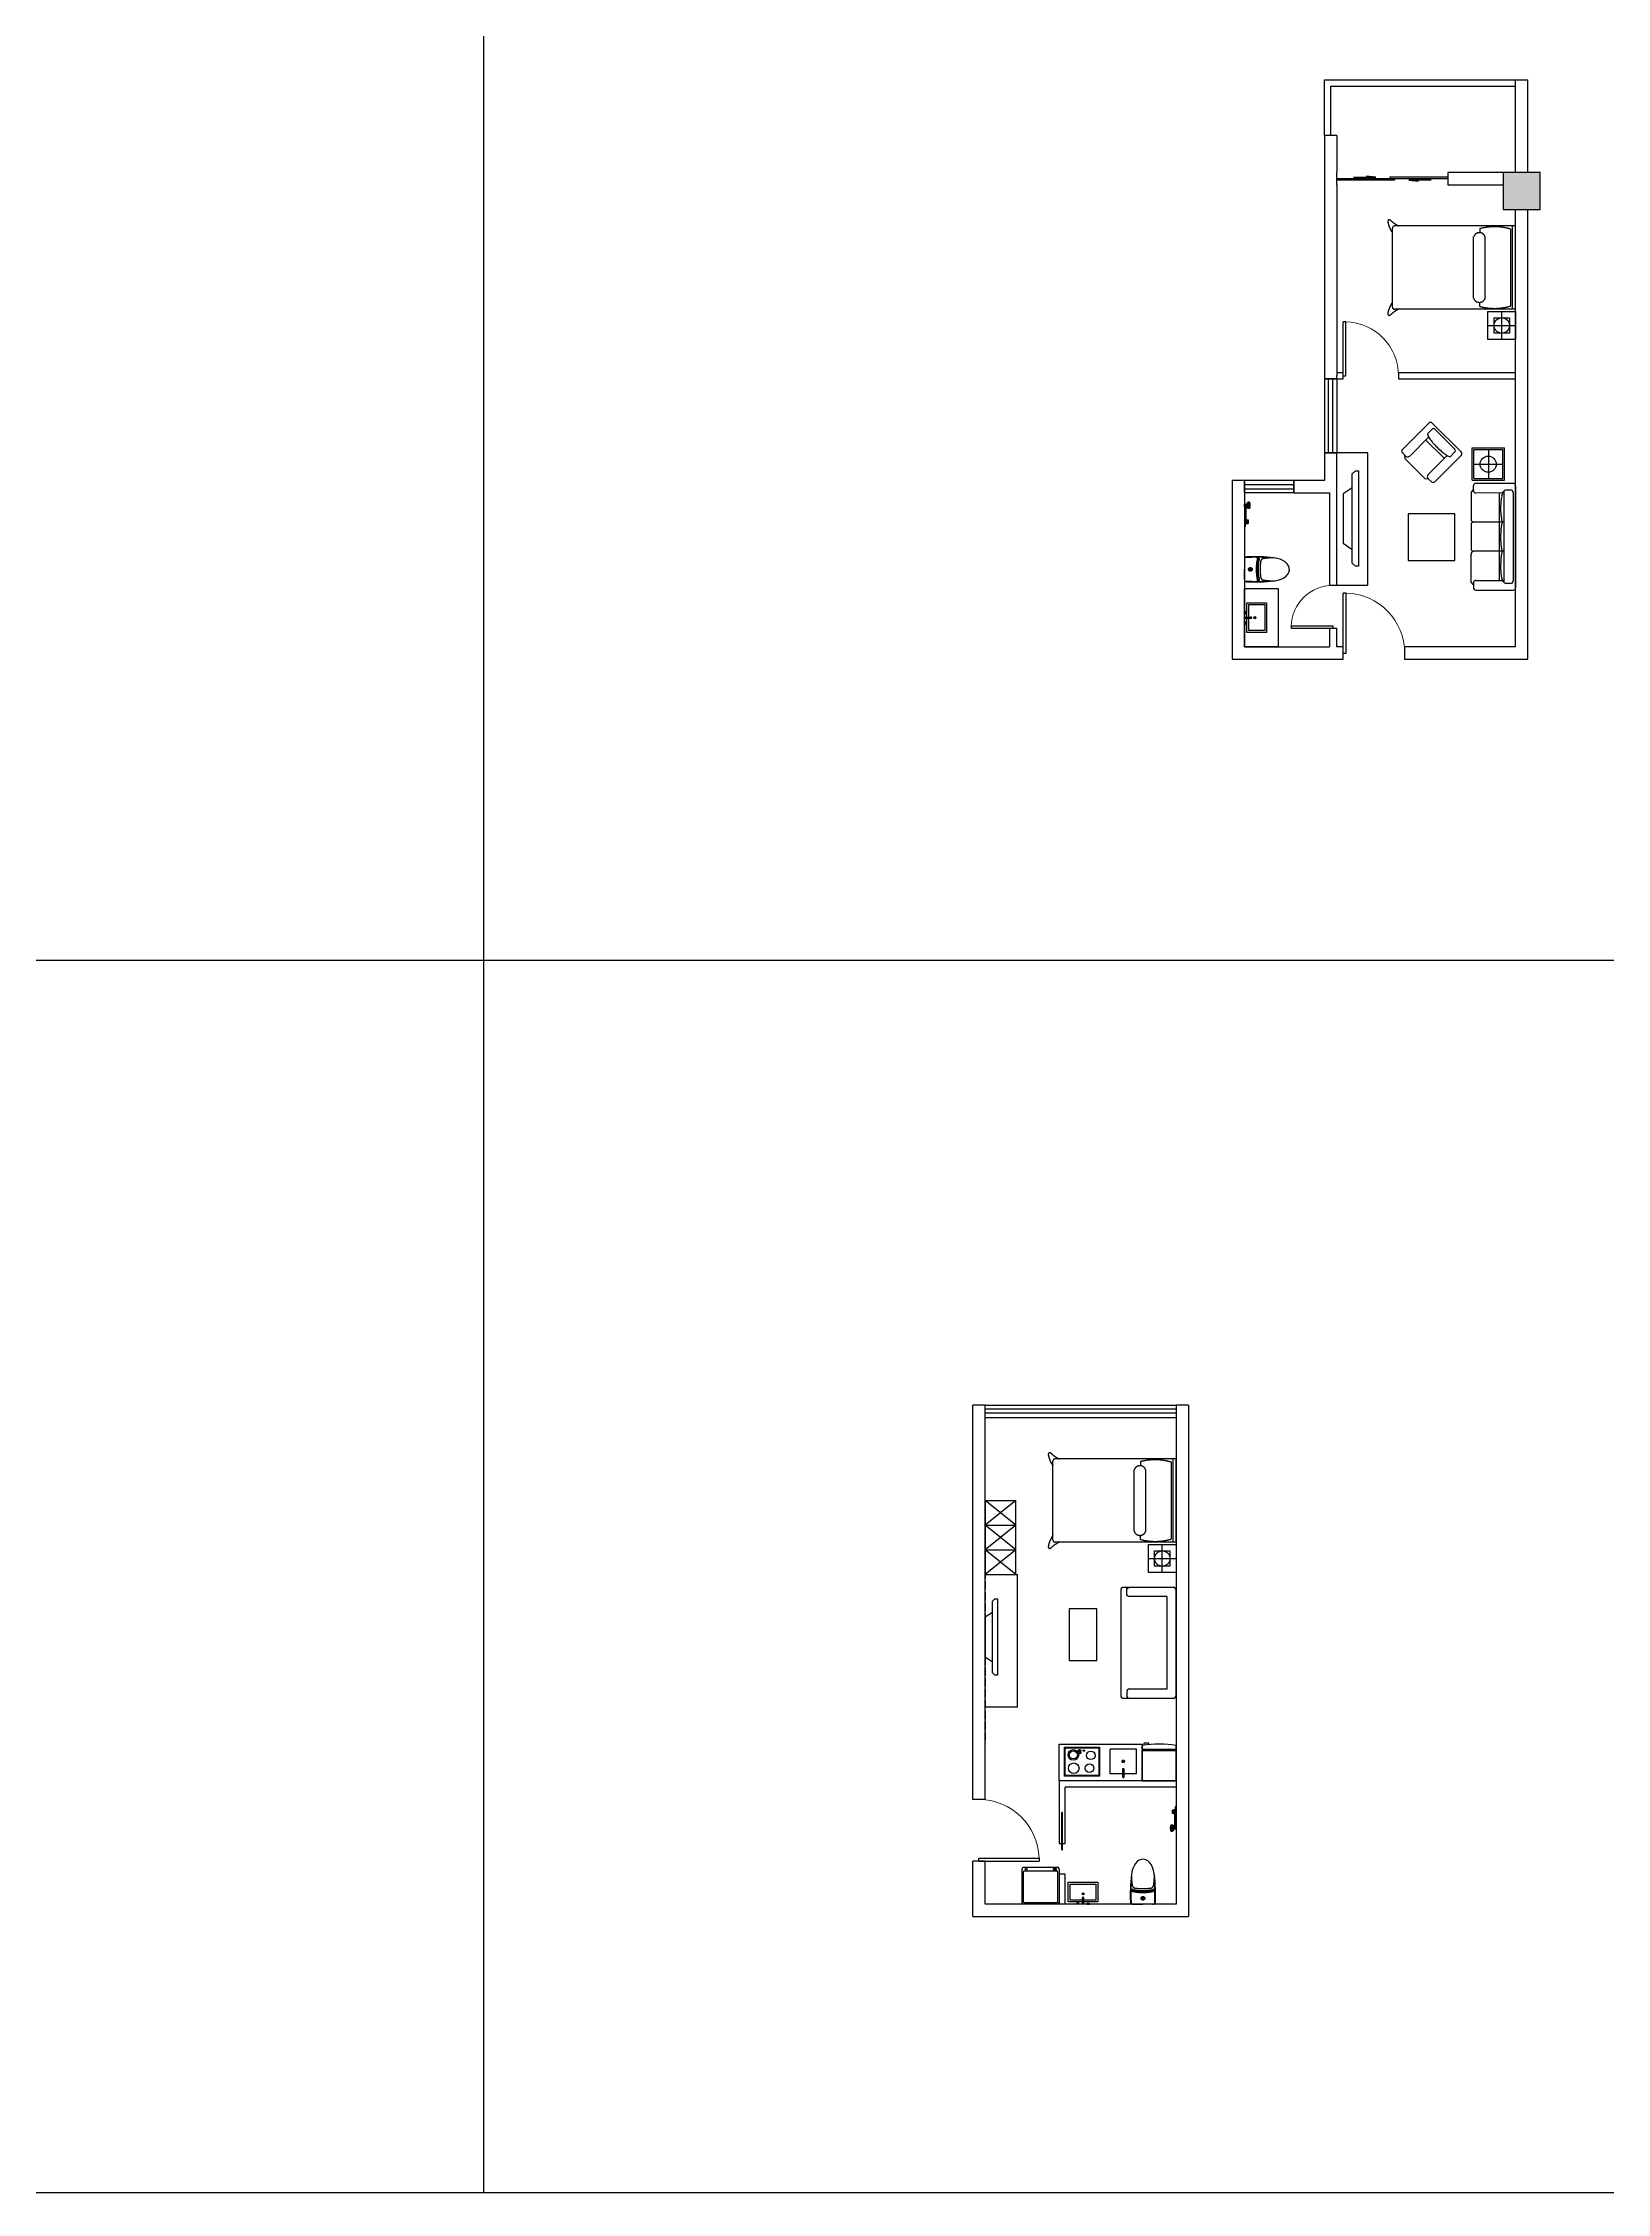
# Model space of a CAD drawing. Extents: x 64524 to 106254978, y -22354 to 20449254.
# Drawn here: x 106127831 to 106153212, y 19827214 to 19862100 of the extents above; entities that cross this region are included whole.
import ezdxf

# ---------------------------------------------------------------- set-up
doc = ezdxf.new("R2010")
doc.units = 0
doc.header["$LTSCALE"] = 1000
doc.header["$MEASUREMENT"] = 0
doc.linetypes.add('125横厅$0$125横厅$0$DASH', pattern=[0.35, 0.25, -0.1])
doc.linetypes.add('DASH', pattern=[0.35, 0.25, -0.1])
doc.layers.get('0').update_dxf_attribs({"color": 255, "linetype": 'CONTINUOUS'})
for name, color, linetype in [('125横厅$0$125横厅$0$A-FURN', 251, 'CONTINUOUS'), ('A-DRWD', 115, 'CONTINUOUS'), ('BALCONY', 6, 'CONTINUOUS'), ('B不可动建筑图层', 6, 'CONTINUOUS'), ('J家具', 4, 'CONTINUOUS'), ('LATRINE', 6, 'CONTINUOUS'), ('WALL', 4, 'CONTINUOUS')]:
    doc.layers.add(name, color=color, linetype=linetype)
doc.styles.add('ROMANS', font='romans.shx', dxfattribs={"width": 0.5})

# ---------------------------------------------------------------- blocks, each defined once
blk = doc.blocks.new('$TCHSYS$DOOR2D')
for p, q in [((0.45, 0.975), (0.5, 0.975)), ((0.45, 0), (0.45, 0.975)), ((0.5, 0), (0.5, 0.975)), ((0.5, 0), (0.45, 0))]:
    blk.add_line(p, q)
at = {"lineweight": 13}
blk.add_arc((0.475, 0), 0.975, 91.4693, 180, dxfattribs=at)
blk = doc.blocks.new('$TCHSYS$WIN2D')
for p, q in [((-0.5, 0.5), (0.5, 0.5)), ((-0.5, 0.5), (-0.5, -0.5)), ((0.5, 0.5), (0.5, -0.5)), ((0.5, 0.167), (-0.5, 0.167)), ((0.5, -0.167), (-0.5, -0.167)), ((-0.5, -0.5), (0.5, -0.5))]:
    blk.add_line(p, q)
blk = doc.blocks.new('$DorLib2D$00000001')
for p, q in [((0.45, 0.975), (0.5, 0.975)), ((0.45, 0), (0.45, 0.975)), ((0.5, 0), (0.5, 0.975)), ((0.5, 0), (0.45, 0))]:
    blk.add_line(p, q)
at = {"lineweight": 13}
blk.add_arc((0.475, 0), 0.975, 91.4693, 180, dxfattribs=at)
blk = doc.blocks.new('$DorLib2D$00000131')
at = {"color": 0, "linetype": 'Continuous'}
for p, q in [((0.15, 0.125), (0.232, 0.197)), ((0.232, 0.197), (0.232, 0.125)), ((-0.5, 0.125), (-0.5, 0)), ((0.019, 0.125), (-0.5, 0.125)), ((-0.5, 0), (0.019, 0)), ((-0.024, 0), (0.5, 0)), ((-0.024, -0.125), (-0.024, 0)), ((0.019, 0), (0.019, 0.125)), ((0.35, 0.125), (0.15, 0.125)), ((0.5, 0), (0.5, -0.125)), ((-0.35, -0.125), (-0.15, -0.125)), ((-0.232, -0.197), (-0.232, -0.125)), ((-0.15, -0.125), (-0.232, -0.197)), ((0.5, -0.125), (-0.024, -0.125))]:
    blk.add_line(p, q, dxfattribs=at)
blk = doc.blocks.new('$WINLIB2D$00000001')
for p, q in [((-0.5, 0.5), (0.5, 0.5)), ((-0.5, 0.5), (-0.5, -0.5)), ((0.5, -0.5), (0.5, 0.5)), ((0.5, 0.167), (-0.5, 0.167)), ((0.5, -0.167), (-0.5, -0.167)), ((-0.5, -0.5), (0.5, -0.5))]:
    blk.add_line(p, q)
blk = doc.blocks.new('$DorLib2D$00000134')
at = {"color": 0, "linetype": 'Continuous'}
for p, q in [((-0.062, 0.037), (-0.933, 0.037)), ((-0.933, 0.037), (-0.933, -0.037)), ((-0.062, -0.037), (-0.062, 0.037)), ((-0.062, -0.037), (-0.933, -0.037))]:
    blk.add_line(p, q, dxfattribs=at)
blk = doc.blocks.new('床')
at = {"layer": 'J家具', "linetype": 'DASH', "ltscale": 150}
for p, q in [((106061900, 19878614), (106061900, 19877709)), ((106063250, 19878614), (106061900, 19878614)), ((106063250, 19878564), (106061900, 19878564)), ((106063250, 19878614), (106063250, 19877930)), ((106063290, 19878164), (106063290, 19878614)), ((106063290, 19878614), (106063740, 19878614)), ((106063740, 19878614), (106063740, 19878164)), ((106063740, 19878164), (106063290, 19878164)), ((106063250, 19877930), (106063250, 19876716)), ((106061900, 19877714), (106061900, 19876716)), ((106061900, 19876716), (106061900, 19876649)), ((106063250, 19876716), (106063250, 19876649)), ((106062010, 19876614), (106061935, 19876614)), ((106063140, 19876614), (106062010, 19876614)), ((106063215, 19876614), (106063140, 19876614))]:
    blk.add_line(p, q, dxfattribs=at)
at = {"layer": 'J家具', "color": 251, "linetype": 'DASH', "ltscale": 150}
for p, q in [((106061950, 19878533), (106063200, 19878533)), ((106063390, 19878264), (106063390, 19878514)), ((106063390, 19878514), (106063640, 19878514)), ((106063515, 19878164), (106063515, 19878614)), ((106063640, 19878514), (106063640, 19878264)), ((106063072, 19878120), (106062078, 19878120)), ((106063740, 19878389), (106063290, 19878389)), ((106063640, 19878264), (106063390, 19878264)), ((106061943, 19878035), (106062010, 19878035)), ((106062169, 19877932), (106062078, 19877932)), ((106063072, 19877932), (106062078, 19877932)), ((106063207, 19878035), (106063140, 19878035))]:
    blk.add_line(p, q, dxfattribs=at)
blk.add_circle((106063515, 19878389), 125, dxfattribs=at)
for centre, radius, start, end in [((106062849, 19878271), 936, 163.7614, 194.6385), ((106062301, 19878271), 936, 345.3615, 16.2386), ((106062108, 19878026), 98.8, 107.9551, 252.0449), ((106063041, 19878026), 98.8, 287.9551, 72.0449)]:
    blk.add_arc(centre, radius, start, end, dxfattribs=at)
at = {"layer": 'J家具', "linetype": 'DASH', "ltscale": 150}
for centre, radius, start, end in [((106061501, 19876896), 437, 314.4254, 335.7104), ((106063649, 19876896), 437, 204.2896, 225.5746), ((106061826, 19876565), 26.4, 134.4254, 280.1236), ((106061751, 19876985), 453, 280.1236, 304.9237), ((106061935, 19876649), 35, 180, 270), ((106061935, 19876649), 35, 180, 270), ((106063399, 19876985), 453, 235.0763, 259.8764), ((106063215, 19876649), 35, 270, 0), ((106063215, 19876649), 35, 270, 0), ((106063324, 19876565), 26.4, 259.8764, 45.5746)]:
    blk.add_arc(centre, radius, start, end, dxfattribs=at)
blk = doc.blocks.new('马桶')
at = {"layer": 'J家具'}
for p in [(106068925, 19878064), (106069252, 19878064)]:
    blk.add_line(p, (106069088, 19878064), dxfattribs=at)
at = {"layer": 'J家具', "color": 251, "linetype": 'DASH', "ltscale": 150}
for radius in [29.6, 16.1]:
    blk.add_circle((106069088, 19877968), radius, dxfattribs=at)
at = {"layer": 'J家具'}
for centre, radius, start, end in [((106071460, 19877909), 2577, 177.4001, 187.1336), ((106068925, 19878024), 40, 90, 177.4001), ((106069252, 19878024), 40, 2.5999, 90), ((106066717, 19877909), 2577, 352.8664, 2.5999)]:
    blk.add_arc(centre, radius, start, end, dxfattribs=at)
at = {"layer": 'J家具', "color": 251, "linetype": 'DASH', "ltscale": 150}
for centre, radius, start, end in [((106073205, 19877867), 4312, 177.5288, 183.6994), ((106068912, 19877862), 18.8, 174.0685, 287.6407), ((106068910, 19877871), 18.2, 203.5276, 286.6187), ((106068916, 19877846), 24.1, 198.0596, 297.7967), ((106070002, 19877595), 1100, 171.703, 180.3481), ((106068973, 19877743), 60, 95.3921, 169.5299), ((106069065, 19877270), 602, 87.7467, 104.3815), ((106069065, 19877270), 592, 87.7467, 104.3815), ((106069065, 19877290), 552, 87.5425, 104.3815), ((106069097, 19876431), 1378, 90.3409, 95.3921), ((106069112, 19877270), 602, 75.6185, 92.2533), ((106069112, 19877290), 552, 75.6185, 92.4575), ((106069080, 19876431), 1378, 84.6079, 89.6591), ((106069112, 19877270), 592, 75.6185, 92.2533), ((106069204, 19877743), 60, 10.4701, 84.6079), ((106069260, 19877846), 24.1, 242.2033, 341.9404), ((106069265, 19877862), 18.8, 252.3593, 5.9315), ((106069267, 19877871), 18.2, 253.3813, 336.4724), ((106068175, 19877595), 1100, 359.6519, 8.297), ((106064972, 19877867), 4312, 356.3006, 2.4712)]:
    blk.add_arc(centre, radius, start, end, dxfattribs=at)
at = {"layer": 'J家具'}
blk.add_ellipse((106069088, 19877623), major_axis=(0, 289), ratio=0.648116, start_param=1.570796, end_param=4.592942, dxfattribs=at)
blk = doc.blocks.new('淋浴')
at = {"layer": 'J家具', "linetype": 'DASH', "ltscale": 150, "extrusion": (-1.36181e-08, 7.05684e-19, 1)}
for p, q in [((106067686, 19878614, 0), (106067686, 19878604, 0)), ((106067856, 19878614, 0), (106067686, 19878614, 0)), ((106067856, 19878604, 0), (106067686, 19878604, 0)), ((106067739, 19878612, 0), (106067741, 19878614, 0)), ((106067739, 19878612, 0), (106067739, 19878575, 0)), ((106067741, 19878573, 0), (106067739, 19878575, 0)), ((106067801, 19878614, 0), (106067741, 19878614, 0)), ((106067801, 19878573, 0), (106067741, 19878573, 0)), ((106067744, 19878591, 0), (106067743, 19878590, 0)), ((106067743, 19878590, 0), (106067743, 19878556, 0)), ((106067744, 19878555, 0), (106067743, 19878556, 0)), ((106067797, 19878591, 0), (106067744, 19878591, 0)), ((106067797, 19878555, 0), (106067744, 19878555, 0)), ((106067745, 19878591, 0), (106067745, 19878602, 0)), ((106067755, 19878590, 0), (106067756, 19878591, 0)), ((106067755, 19878590, 0), (106067755, 19878562, 0)), ((106067756, 19878561, 0), (106067755, 19878562, 0)), ((106067785, 19878591, 0), (106067756, 19878591, 0)), ((106067785, 19878561, 0), (106067756, 19878561, 0)), ((106067757, 19878593, 0), (106067757, 19878602, 0)), ((106067784, 19878593, 0), (106067757, 19878593, 0)), ((106067758, 19878591, 0), (106067758, 19878593, 0)), ((106067783, 19878591, 0), (106067783, 19878593, 0)), ((106067784, 19878593, 0), (106067784, 19878602, 0)), ((106067785, 19878591, 0), (106067786, 19878590, 0)), ((106067786, 19878562, 0), (106067785, 19878561, 0)), ((106067786, 19878590, 0), (106067786, 19878562, 0)), ((106067796, 19878591, 0), (106067796, 19878602, 0)), ((106067797, 19878591, 0), (106067798, 19878590, 0)), ((106067798, 19878556, 0), (106067797, 19878555, 0)), ((106067798, 19878590, 0), (106067798, 19878556, 0)), ((106067801, 19878614, 0), (106067803, 19878612, 0)), ((106067803, 19878575, 0), (106067801, 19878573, 0)), ((106067803, 19878612, 0), (106067803, 19878575, 0)), ((106067856, 19878614, 0), (106067856, 19878604, 0))]:
    blk.add_line(p, q, dxfattribs=at)
at = {"layer": 'J家具', "linetype": 'DASH', "ltscale": 150, "extrusion": (-1.36181e-08, 7.05684e-19, 1), "elevation": -1}
for points in [[(106067856, 19878604), (106067792, 19878602), (106067737, 19878602), (106067686, 19878604)], [(106067803, 19878597), (106068022, 19878597)], [(106067803, 19878587), (106068022, 19878587)], [(106067986, 19878534), (106067986, 19878557)], [(106068018, 19878614), (106068019, 19878574)], [(106068018, 19878614), (106068055, 19878614)], [(106068022, 19878597), (106068022, 19878572)], [(106068027, 19878564), (106068025, 19878562)], [(106068046, 19878564), (106068048, 19878562)], [(106068050, 19878597), (106068050, 19878572)], [(106068055, 19878614), (106068054, 19878574)], [(106068086, 19878534), (106068086, 19878557)]]:
    blk.add_lwpolyline(points, dxfattribs=at)
at = {"layer": 'J家具', "linetype": 'DASH', "ltscale": 150, "extrusion": (-1.36181e-08, 7.05684e-19, 1)}
for centre, radius, start, end in [((106068036, 19878574, -1), 17.3, 180, 227.216), ((106068036, 19878574, -1), 15.3, 312.784, 227.216), ((106068036, 19878574, -1), 14.3, 312.784, 227.216), ((106068036, 19878597, -1), 14, 357.7558, 180), ((106068036, 19878574, -1), 17.3, 312.784, 0)]:
    blk.add_arc(centre, radius, start, end, dxfattribs=at)
for centre, start_param, end_param in [((106068036, 19878557, 0), 4.712389, 10.995574), ((106068036, 19878534, 0), 0, 3.141593)]:
    blk.add_ellipse(centre, major_axis=(-50, 0, 0), ratio=0.298895, start_param=start_param, end_param=end_param, dxfattribs=at)
at = {"layer": 'J家具', "linetype": 'DASH', "ltscale": 150, "extrusion": (1.36181e-08, -7.05684e-19, -1)}
blk.add_ellipse((106068036, 19878558, 0), major_axis=(-42.9, 0, 0), ratio=0.257242, start_param=-1.570796, end_param=4.712389, dxfattribs=at)
blk = doc.blocks.new('台盆')
at = {"layer": 'J家具', "extrusion": (-7.05685e-19, -1.36181e-08, 1)}
for p, q in [((106070177, 19877398, 0), (106070187, 19877399, 0)), ((106070177, 19877380, 0), (106070187, 19877379, 0)), ((106070281, 19877399, 0), (106070189, 19877399, 0)), ((106070281, 19877378, 0), (106070189, 19877378, 0)), ((106070284, 19877492, 0), (106070268, 19877492, 0)), ((106070268, 19877457, 0), (106070268, 19877492, 0)), ((106070284, 19877457, 0), (106070268, 19877457, 0)), ((106070281, 19877402, 0), (106070281, 19877375, 0)), ((106070288, 19877402, 0), (106070281, 19877402, 0)), ((106070288, 19877375, 0), (106070281, 19877375, 0)), ((106070284, 19877457, 0), (106070284, 19877492, 0)), ((106070288, 19877488, 0), (106070284, 19877488, 0)), ((106070288, 19877461, 0), (106070284, 19877461, 0)), ((106070285, 19877402, 0), (106070285, 19877375, 0)), ((106070288, 19877402, 0), (106070288, 19877375, 0)), ((106070284, 19877320, 0), (106070268, 19877320, 0)), ((106070268, 19877320, 0), (106070268, 19877286, 0)), ((106070284, 19877286, 0), (106070268, 19877286, 0)), ((106070284, 19877320, 0), (106070284, 19877286, 0)), ((106070288, 19877317, 0), (106070284, 19877317, 0)), ((106070288, 19877289, 0), (106070284, 19877289, 0))]:
    blk.add_line(p, q, dxfattribs=at)
at = {"layer": 'J家具', "extrusion": (-7.05685e-19, -1.36181e-08, 1), "elevation": 0}
for points in [[(106070249, 19877378), (106070249, 19877147), (106069930, 19877147), (106069930, 19877627), (106070249, 19877627), (106070249, 19877399)], [(106070219, 19877378), (106070219, 19877177), (106069960, 19877177), (106069960, 19877597), (106070219, 19877597), (106070219, 19877399)]]:
    blk.add_lwpolyline(points, dxfattribs=at)
at = {"layer": 'J家具', "extrusion": (-7.05685e-19, -1.36181e-08, 1)}
for radius in [16.9, 12.3, 10.3]:
    blk.add_circle((106070120, 19877389, 0), radius, dxfattribs=at)
for centre, radius, start, end in [((106070179, 19877389, 0), 8.91, 97.6621, 262.3376), ((106070189, 19877389, 0), 10.3, 89.9998, 269.9998)]:
    blk.add_arc(centre, radius, start, end, dxfattribs=at)
blk = doc.blocks.new('$plan$00000401')
for p, q in [((-276, 0), (276, 0)), ((-300, -576), (-300, -24)), ((-276, -528), (-276, -36)), ((-264, -24), (264, -24)), ((276, -36), (276, -528)), ((300, -24), (300, -576)), ((276, -600), (-276, -600)), ((264, -540), (-264, -540))]:
    blk.add_line(p, q)
at = {"lineweight": 13}
blk.add_line((-218, -582), (-242, -558), dxfattribs=at)
for centre, radius in [((-230, -570), 23.2), ((234, -568), 17.2)]:
    blk.add_circle(centre, radius)
blk.add_circle((-230, -570), 17.2, dxfattribs=at)
for centre, radius, start, end in [((-276, -24), 24, 90, 180), ((276, -24), 24, 0, 90), ((-264, -36), 12, 90, 180), ((264, -36), 12, 0, 90), ((-276, -576), 24, 180, 270), ((-264, -528), 12, 180, 270), ((264, -528), 12, 270, 0), ((276, -576), 24, 270, 0)]:
    blk.add_arc(centre, radius, start, end)
blk = doc.blocks.new('xiyiji2')
blk.add_blockref('$plan$00000401', (300, 0))
blk = doc.blocks.new('bingxiang1')
for p, q in [((550, 0), (0, 0)), ((0, 0), (0, -495)), ((550, 0), (550, -495)), ((550, -495), (0, -495)), ((550, -516), (0, -516)), ((0, -516), (0, -577)), ((27, -495), (27, -516)), ((446, -591), (446, -612)), ((446, -612), (523, -612)), ((523, -495), (523, -516)), ((523, -612), (523, -581)), ((550, -516), (550, -577))]:
    blk.add_line(p, q)
blk.add_arc((275, 1056), 1656, 260.4416, 279.5584)
blk = doc.blocks.new('厨具')
at = {"layer": 'J家具'}
for p, q in [((106067612, 19875019, -1), (106067623, 19875008, 3)), ((106067854, 19874956, 1), (106067854, 19874964, 1)), ((106067868, 19874921, 1), (106067868, 19874929, 1)), ((106067925, 19874956, 1), (106067925, 19874964, 1)), ((106068177, 19875019, -1), (106068166, 19875008, 3)), ((106067623, 19874557, 3), (106067612, 19874546, 0)), ((106068177, 19874546, 0), (106068166, 19874557, 3))]:
    blk.add_line(p, q, dxfattribs=at)
at = {"layer": 'J家具', "elevation": 1}
for points in [[(106067842, 19874956), (106067866, 19874956, 0.414214), (106067869, 19874959), (106067869, 19874961, 0.414214), (106067866, 19874964), (106067842, 19874964, 0.414214), (106067840, 19874961), (106067840, 19874959, 0.414214)], [(106067856, 19874921), (106067880, 19874921, 0.414214), (106067883, 19874924), (106067883, 19874926, 0.414214), (106067880, 19874929), (106067856, 19874929, 0.414214), (106067853, 19874926), (106067853, 19874924, 0.414214)], [(106067913, 19874956), (106067937, 19874956, 0.414214), (106067940, 19874959), (106067940, 19874961, 0.414214), (106067937, 19874964), (106067913, 19874964, 0.414214), (106067910, 19874961), (106067910, 19874959, 0.414214)]]:
    blk.add_lwpolyline(points, format="xyb", close=True, dxfattribs=at)
at = {"layer": 'J家具', "elevation": -1}
for points in [[(106068781, 19874586), (106068781, 19874986), (106068350, 19874986)], [(106068781, 19874586), (106068350, 19874586), (106068350, 19874986)], [(106068576, 19874667), (106068554, 19874667), (106068554, 19874666)], [(106068554, 19874667), (106068554, 19874666)], [(106068554, 19874666), (106068554, 19874525)], [(106068576, 19874667), (106068577, 19874667), (106068577, 19874666)], [(106068577, 19874525), (106068577, 19874666)]]:
    blk.add_lwpolyline(points, dxfattribs=at)
for points in [[(106068586, 19874787), (106068584, 19874779), (106068579, 19874772), (106068575, 19874769), (106068570, 19874766), (106068565, 19874766), (106068561, 19874766), (106068556, 19874768), (106068552, 19874770), (106068549, 19874774), (106068546, 19874779), (106068545, 19874787), (106068546, 19874794), (106068550, 19874801), (106068557, 19874805), (106068565, 19874807), (106068573, 19874805), (106068579, 19874801), (106068584, 19874794)], [(106068582, 19874787), (106068579, 19874778), (106068574, 19874772), (106068565, 19874770), (106068557, 19874772), (106068550, 19874778), (106068548, 19874787), (106068550, 19874794), (106068557, 19874801), (106068565, 19874803), (106068574, 19874801), (106068579, 19874794)], [(106068557, 19874604), (106068557, 19874527), (106068573, 19874527), (106068573, 19874604)]]:
    blk.add_lwpolyline(points, close=True, dxfattribs=at)
at = {"layer": 'J家具'}
for centre, radius in [((106067755, 19874891, 611), 86.2), ((106067755, 19874891, 611), 65.5), ((106067855, 19874961, 1), 20.3), ((106067855, 19874961, 1), 17.5), ((106068040, 19874884, 611), 69.4), ((106067761, 19874675, 611), 86.2), ((106068017, 19874675, 611), 69.4)]:
    blk.add_circle(centre, radius, dxfattribs=at)
for points in [[(106067612, 19875019, -1), (106068177, 19875019, -1), (106068177, 19874546, 0), (106067612, 19874546, 0)], [(106067623, 19875008, 3), (106068166, 19875008, 1), (106068166, 19874557, 1), (106067623, 19874557, 3)]]:
    blk.add_3dface(points, dxfattribs=at)
at = {"layer": 'J家具', "char_height": 9.2, "width": 11.96, "attachment_point": 3, "rotation": 180, "style": 'ROMANS'}
for s, insert in [('-', (106067845, 19874955, 1)), ('+', (106067858, 19874955, 1)), ('+', (106067872, 19874921, 1)), ('-', (106067915, 19874955, 1)), ('+', (106067929, 19874955, 1)), ('-', (106067858, 19874921, 1))]:
    blk.add_mtext(s, dxfattribs=dict(at, insert=insert))
blk = doc.blocks.new('沙发')
at = {"layer": 'J家具', "extrusion": (1.12917e-07, -2.4151e-06, 1)}
blk.add_line((106086647, 19877458, 0), (106086647, 19875958, 0), dxfattribs=at)
at = {"layer": 'J家具', "extrusion": (1.12917e-07, -2.4151e-06, 1), "elevation": -36}
blk.add_lwpolyline([(106085947, 19877608, 0.414214), (106085897, 19877558), (106085897, 19875858, 0.414214), (106085947, 19875808), (106086747, 19875808, 0.414214), (106086797, 19875858), (106086797, 19877558, 0.414214), (106086747, 19877608)], format="xyb", close=True, dxfattribs=at)
at = {"layer": 'J家具', "extrusion": (1.12945e-07, 2.4151e-06, 1), "elevation": 60}
blk.add_lwpolyline([(106086647, 19877458), (106086044, 19877458, -0.414214), (106085994, 19877508), (106085994, 19877558, -0.414214), (106086044, 19877608)], format="xyb", dxfattribs=at)
at = {"layer": 'J家具'}
blk.add_lwpolyline([(106085063, 19876421), (106085512, 19876421), (106085512, 19877257), (106085063, 19877257)], close=True, dxfattribs=at)
at = {"layer": 'J家具', "extrusion": (1.12917e-07, -2.4151e-06, 1), "elevation": -36}
blk.add_lwpolyline([(106086647, 19875958), (106086044, 19875958, 0.414214), (106085994, 19875908), (106085994, 19875858, 0.414214), (106086044, 19875808)], format="xyb", dxfattribs=at)

msp = doc.modelspace()

# ---------------------------------------------------------------- linework, layer by layer
at = {"linetype": 'Continuous'}
for p, q in [((106134978, 19887214), (106134978, 19827214)), ((106254978, 19847214), (106054978, 19847214)), ((106254978, 19827214), (106054978, 19827214))]:
    msp.add_line(p, q, dxfattribs=at)
at = {"layer": '125横厅$0$125横厅$0$A-FURN', "color": 251, "linetype": '125横厅$0$125横厅$0$DASH', "ltscale": 0.5}
msp.add_line((106143120, 19837485), (106143120, 19834499), dxfattribs=at)
at = {"layer": 'A-DRWD'}
for p, q in [((106143120, 19839799), (106143120, 19839999)), ((106143120, 19839799), (106143120, 19839999)), ((106146220, 19839999), (106146220, 19839799))]:
    msp.add_line(p, q, dxfattribs=at)
at = {"layer": 'BALCONY'}
for points in [[(106148628, 19860600), (106148628, 19861500), (106151728, 19861500)], [(106148728, 19860600), (106148728, 19861400), (106151728, 19861400)]]:
    msp.add_lwpolyline(points, dxfattribs=at)
at = {"layer": 'B不可动建筑图层', "color": 6}
for p, q in [((106151728, 19860000), (106151728, 19861500)), ((106151728, 19861500), (106151928, 19861500)), ((106151928, 19860000), (106151928, 19861500)), ((106148628, 19860600), (106148628, 19860000)), ((106148828, 19860600), (106148628, 19860600)), ((106148828, 19860600), (106148828, 19860000)), ((106148628, 19860000), (106148628, 19859800)), ((106148828, 19859800), (106148828, 19860000)), ((106151528, 19860000), (106150628, 19860000)), ((106150628, 19860000), (106150628, 19859800)), ((106148628, 19859800), (106148628, 19856700)), ((106148828, 19859800), (106148828, 19856700)), ((106150628, 19859800), (106151528, 19859800)), ((106151728, 19856700), (106151728, 19859400)), ((106151928, 19856700), (106151928, 19859400)), ((106148628, 19856700), (106148628, 19856650)), ((106148828, 19856650), (106148828, 19856700)), ((106151728, 19852300), (106151728, 19856700)), ((106151928, 19852100), (106151928, 19856700)), ((106148628, 19855450), (106148628, 19855000)), ((106148828, 19854900), (106148828, 19855450)), ((106148628, 19855000), (106147128, 19855000)), ((106147128, 19855000), (106147128, 19852100)), ((106147328, 19854800), (106147328, 19852300)), ((106148128, 19854800), (106148708, 19854800)), ((106148708, 19854800), (106148708, 19853300)), ((106148828, 19853300), (106148828, 19854900)), ((106148708, 19853300), (106148828, 19853300)), ((106147328, 19852300), (106148708, 19852300)), ((106148828, 19852600), (106148708, 19852600)), ((106148708, 19852600), (106148708, 19852300)), ((106148828, 19852300), (106148828, 19852600)), ((106148928, 19852300), (106148828, 19852300)), ((106148928, 19852100), (106148928, 19852300)), ((106151728, 19852300), (106149928, 19852300)), ((106149928, 19852300), (106149928, 19852100)), ((106147128, 19852100), (106148728, 19852100)), ((106148728, 19852100), (106148928, 19852100)), ((106149928, 19852100), (106151928, 19852100)), ((106143120, 19839999), (106142920, 19839999)), ((106142920, 19833599), (106142920, 19839999)), ((106143120, 19839999), (106146220, 19839999)), ((106143120, 19833599), (106143120, 19839999)), ((106146220, 19839932), (106143120, 19839932)), ((106146220, 19839866), (106143120, 19839866)), ((106143120, 19839799), (106146220, 19839799)), ((106146420, 19839999), (106146220, 19839999)), ((106146220, 19839999), (106146220, 19831899)), ((106146420, 19839999), (106146420, 19833899)), ((106144320, 19833899), (106144320, 19832887)), ((106146220, 19833899), (106144320, 19833899)), ((106146220, 19833799), (106144420, 19833799)), ((106144420, 19832887), (106144420, 19833799)), ((106146420, 19833899), (106146420, 19831699)), ((106143120, 19833599), (106142920, 19833599)), ((106144320, 19832887), (106144420, 19832887)), ((106142920, 19831699), (106142920, 19832599)), ((106143120, 19832599), (106142920, 19832599)), ((106143120, 19831899), (106143120, 19832599)), ((106144420, 19832387), (106144320, 19832387)), ((106144320, 19832387), (106144320, 19831899)), ((106144420, 19831899), (106144420, 19832387)), ((106142920, 19831699), (106146420, 19831699)), ((106146220, 19831899), (106143120, 19831899))]:
    msp.add_line(p, q, dxfattribs=at)
msp.add_lwpolyline([(106151528, 19860000), (106151528, 19859400), (106152128, 19859400), (106152128, 19860000)], close=True, dxfattribs=at)
msp.add_solid([(106151528, 19859400), (106152128, 19859400), (106151528, 19860000), (106152125, 19860000)], dxfattribs=at)
at = {"layer": 'J家具'}
for p, q in [((106150321, 19855933), (106149893, 19855505)), ((106150367, 19855830), (106150302, 19855765)), ((106150845, 19855464), (106150376, 19855933)), ((106150739, 19855514), (106150423, 19855830)), ((106149893, 19855449), (106149948, 19855393)), ((106149925, 19855418), (106149931, 19855356)), ((106150318, 19855707), (106150004, 19855393)), ((106150569, 19855361), (106150272, 19855658)), ((106150619, 19855405), (106150306, 19855092)), ((106150417, 19854980), (106150845, 19855408)), ((106150739, 19855459), (106150673, 19855392)), ((106151024, 19855532), (106151549, 19855532)), ((106151024, 19855005), (106151024, 19855532)), ((106151050, 19855506), (106151523, 19855506)), ((106151050, 19855031), (106151050, 19855506)), ((106151286, 19855496), (106151286, 19855033)), ((106151523, 19855031), (106151523, 19855506)), ((106151549, 19855005), (106151549, 19855532)), ((106149931, 19855356), (106150260, 19855027)), ((106151052, 19855264), (106151515, 19855264)), ((106150321, 19855021), (106150260, 19855027)), ((106150306, 19855036), (106150362, 19854980)), ((106151006, 19854812), (106151005, 19854372)), ((106151045, 19854859), (106151006, 19854812)), ((106151024, 19855005), (106151549, 19855005)), ((106151044, 19854837), (106151044, 19854916)), ((106151050, 19855031), (106151523, 19855031)), ((106151084, 19854956), (106151689, 19854955)), ((106151518, 19854798), (106151085, 19854799)), ((106151460, 19854794), (106151460, 19853382)), ((106151517, 19854798), (106151515, 19854798)), ((106151536, 19854824), (106151535, 19853348)), ((106151649, 19854845), (106151571, 19854845)), ((106151689, 19854806), (106151689, 19853372)), ((106151728, 19854916), (106151728, 19853261)), ((106149986, 19854460), (106149986, 19853705)), ((106150741, 19854460), (106149986, 19854460)), ((106150741, 19853705), (106150741, 19854460)), ((106151005, 19854286), (106151005, 19853892)), ((106151535, 19854325), (106151045, 19854325)), ((106149986, 19853705), (106150741, 19853705)), ((106151005, 19853353), (106151005, 19853805)), ((106151535, 19853852), (106151045, 19853852)), ((106151044, 19853306), (106151005, 19853353)), ((106151044, 19853340), (106151044, 19853261)), ((106151084, 19853379), (106151513, 19853379)), ((106151517, 19853379), (106151515, 19853379)), ((106151649, 19853332), (106151571, 19853332)), ((106151084, 19853222), (106151689, 19853222)), ((106143120, 19838449, 0), (106143620, 19838449, 0)), ((106143620, 19837249, 0), (106143620, 19838449, 0)), ((106143120, 19838049, 0), (106143620, 19838049, 0)), ((106143120, 19838049, 0), (106143620, 19838049, 0)), ((106143120, 19837649, 0), (106143620, 19837649, 0)), ((106143120, 19837249, 0), (106143620, 19837249, 0)), ((106143647, 19835099, 0), (106143647, 19837249, 0)), ((106143647, 19835099), (106143120, 19835099))]:
    msp.add_line(p, q, dxfattribs=at)
at = {"layer": 'J家具', "linetype": 'DASH', "ltscale": 150}
for p, q in [((106149328, 19855450), (106148828, 19855450)), ((106149328, 19853300), (106149328, 19855450)), ((106149078, 19855109), (106149128, 19855159)), ((106149078, 19853659), (106149078, 19855109)), ((106149128, 19855159), (106149178, 19855159)), ((106149178, 19855159), (106149178, 19853609)), ((106149078, 19854884), (106148928, 19854784)), ((106148928, 19854784), (106148928, 19853984)), ((106149078, 19853884), (106149078, 19854884)), ((106148928, 19853984), (106149078, 19853884)), ((106149128, 19853609), (106149078, 19853659)), ((106148828, 19853300), (106149328, 19853300)), ((106149178, 19853609), (106149128, 19853609)), ((106143240, 19836635), (106143120, 19836555)), ((106143120, 19836555), (106143120, 19835915)), ((106143240, 19836815), (106143280, 19836855)), ((106143240, 19835655), (106143240, 19836815)), ((106143240, 19835835), (106143240, 19836635)), ((106143280, 19836855), (106143320, 19836855)), ((106143320, 19836855), (106143320, 19835615)), ((106143120, 19835915), (106143240, 19835835)), ((106143280, 19835615), (106143240, 19835655)), ((106143320, 19835615), (106143280, 19835615))]:
    msp.add_line(p, q, dxfattribs=at)
at = {"layer": 'J家具', "linetype": 'Continuous'}
for p, q in [((106143120, 19838449, 0), (106143120, 19838049, 0)), ((106143120, 19838049, 0), (106143120, 19837249, 0)), ((106143120, 19837249, 0), (106143647, 19837249, 0))]:
    msp.add_line(p, q, dxfattribs=at)
at = {"layer": 'J家具', "color": 251, "ltscale": 150}
for p, q in [((106143620, 19838049, 0), (106143120, 19838449, 0)), ((106143620, 19838449, 0), (106143120, 19838049, 0)), ((106143620, 19837649, 0), (106143120, 19838049, 0)), ((106143620, 19838049, 0), (106143120, 19837649, 0)), ((106143620, 19837249, 0), (106143120, 19837649, 0)), ((106143620, 19837649, 0), (106143120, 19837249, 0))]:
    msp.add_line(p, q, dxfattribs=at)
at = {"layer": 'J家具'}
msp.add_lwpolyline([(106147328, 19852300), (106147328, 19853250), (106147878, 19853250), (106147878, 19852300)], close=True, dxfattribs=at)
msp.add_lwpolyline([(106144320, 19833899), (106144320, 19834499), (106145670, 19834499), (106145670, 19833899)], dxfattribs=at)
msp.add_circle((106151284, 19855265), 131, dxfattribs=at)
for centre, radius, start, end in [((106150313, 19855754), 15.8, 135.0228, 200.1817), ((106150581, 19855852), 301, 200.1817, 214.5083), ((106150348, 19855905), 39.4, 45.0228, 135.0228), ((106150395, 19855802), 39.4, 45.0228, 135.0228), ((106149921, 19855477), 39.4, 135.0228, 225.0228), ((106149976, 19855421), 39.4, 225.0228, 315.0228), ((106150932, 19856094), 727, 214.5083, 220.6266), ((106151449, 19856537), 1408, 220.6266, 225.0228), ((106151449, 19856537), 1408, 225.0228, 229.419), ((106151006, 19856020), 727, 229.419, 235.5374), ((106150765, 19855669), 301, 235.5374, 248.7374), ((106150711, 19855486), 39.4, 315.0228, 45.0228), ((106150817, 19855436), 39.4, 315.0228, 45.0228), ((106150334, 19855064), 39.4, 135.0228, 225.0228), ((106150662, 19855403), 15.8, 248.7374, 315.0228), ((106150389, 19855008), 39.4, 225.0228, 315.0228), ((106151084, 19854916), 39.4, 89.9772, 179.9772), ((106151084, 19854837), 39.4, 179.9772, 269.9772), ((106152215, 19854611), 727, 169.4626, 175.581), ((106151795, 19854689), 301, 155.8408, 169.4626), ((106151534, 19854806), 14.3, 90.4023, 155.8408), ((106151571, 19854806), 39.4, 89.9772, 158.386), ((106151649, 19854806), 39.4, 359.9772, 89.9772), ((106151689, 19854916), 39.4, 359.9772, 89.9772), ((106151053, 19854372), 47.3, 179.9772, 269.9772), ((106152893, 19854558), 1408, 175.581, 179.9772), ((106152893, 19854558), 1408, 179.9772, 184.3734), ((106152215, 19854506), 727, 184.3734, 190.4917), ((106151795, 19854429), 301, 190.4917, 201.0105), ((106151045, 19854286), 39.4, 89.9772, 179.9772), ((106152893, 19854087), 1408, 175.581, 179.9772), ((106152893, 19854087), 1408, 179.9772, 184.3734), ((106152214, 19854139), 727, 169.4626, 175.581), ((106151795, 19854217), 301, 158.9439, 169.4626), ((106151045, 19853892), 39.4, 179.9772, 269.9772), ((106151053, 19853805), 47.3, 89.9772, 179.9772), ((106152893, 19853612), 1408, 175.581, 179.9772), ((106152214, 19854035), 727, 184.3734, 190.4917), ((106152214, 19853665), 727, 169.4626, 175.581), ((106151795, 19853957), 301, 190.4917, 201.0105), ((106151795, 19853743), 301, 158.9439, 169.4626), ((106151084, 19853340), 39.4, 90.0228, 180.0228), ((106152893, 19853612), 1408, 179.9772, 184.3734), ((106152214, 19853561), 727, 184.3734, 190.4917), ((106151795, 19853483), 301, 190.4917, 204.1135), ((106151533, 19853366), 14.3, 204.1135, 269.7251), ((106151571, 19853371), 39.4, 201.614, 270.0228), ((106151649, 19853371), 39.4, 270.0228, 0.0228), ((106151084, 19853261), 39.4, 180.0228, 270.0228), ((106151689, 19853261), 39.4, 270.0228, 0.0228)]:
    msp.add_arc(centre, radius, start, end, dxfattribs=at)
at = {"layer": 'LATRINE'}
for p, q in [((106148928, 19856750), (106148828, 19856750)), ((106148828, 19856650), (106148928, 19856650)), ((106148928, 19856650), (106148928, 19856750)), ((106151728, 19856750), (106149828, 19856750)), ((106149828, 19856750), (106149828, 19856650)), ((106149828, 19856650), (106151728, 19856650))]:
    msp.add_line(p, q, dxfattribs=at)
at = {"layer": 'WALL'}
for p, q in [((106148628, 19860000), (106148628, 19860000)), ((106148628, 19859800), (106148628, 19859800)), ((106148628, 19856650), (106148828, 19856650)), ((106148828, 19855450), (106148628, 19855450)), ((106147328, 19855000), (106147328, 19854800)), ((106148128, 19855000), (106148128, 19854800))]:
    msp.add_line(p, q, dxfattribs=at)

# ---------------------------------------------------------------- block references
at = {"layer": 'B不可动建筑图层', "color": 6}
for name, p, xscale, yscale, zscale in [('$DorLib2D$00000131', (106149728, 19859900), 1800, -200, 1800), ('$DorLib2D$00000001', (106149378, 19856700), -900, 900, -900), ('$TCHSYS$DOOR2D', (106149428, 19852200), -1000, 1000, -1000)]:
    msp.add_blockref(name, p, dxfattribs=dict(at, xscale=xscale, yscale=yscale, zscale=zscale))
for name, p, xscale, yscale, zscale, rotation in [('$WINLIB2D$00000001', (106148728, 19856050), 1200, 200, 1200, 270), ('$TCHSYS$WIN2D', (106147728, 19854900), 800, 200, 800, 180), ('$TCHSYS$DOOR2D', (106148768, 19852950), -700, 700, -700, 90.00000000000992), ('$DorLib2D$00000001', (106143020, 19833099), -1000, -1000, 200, 90), ('$DorLib2D$00000134', (106144370, 19832737), 700, 100, 100, 269.9999999990545)]:
    msp.add_blockref(name, p, dxfattribs=dict(at, xscale=xscale, yscale=yscale, zscale=zscale, rotation=rotation))
at = {"layer": 'J家具'}
for name, p, rotation in [('床', (86273115, 125921031), 270), ('淋浴', (126025942, -86213438), 90), ('马桶', (126025392, -86215529), 90), ('台盆', (212217617, 39730164), 180), ('床', (86267606, 125901024), 270), ('bingxiang1', (106146220, 19833899), 180), ('淋浴', (86267606, 125901171), 270), ('xiyiji2', (106144320, 19831899), 180), ('马桶', (212214769, 39709963), 180), ('台盆', (86267321, 125902187), 270)]:
    msp.add_blockref(name, p, dxfattribs=dict(at, rotation=rotation))
for name, p in [('沙发', (59423, -40567)), ('厨具', (76797, -40569))]:
    msp.add_blockref(name, p, dxfattribs=at)

doc.saveas('drawing.dxf')
